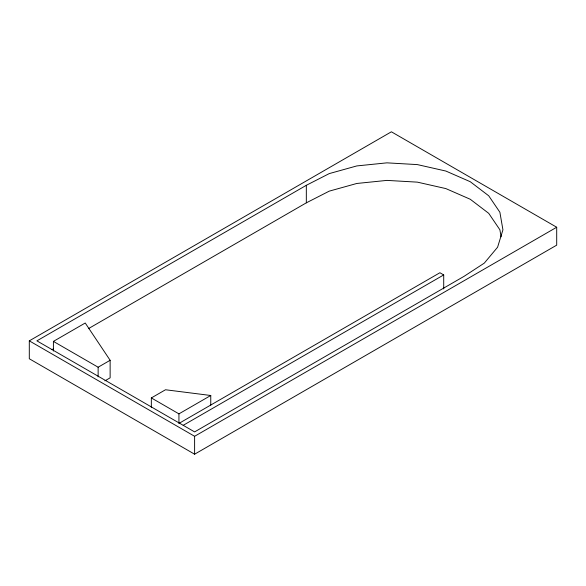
<?xml version="1.0" encoding="UTF-8"?>
<svg xmlns="http://www.w3.org/2000/svg" width="586" height="586" viewBox="0 0 586 586"><rect width="100%" height="100%" fill="white"/><g stroke="black" fill="none" stroke-linecap="round" stroke-linejoin="round"><path stroke-width="0.88" d="M29.3 340.854L391.389 131.799L556.7 227.243L556.7 245.146L194.611 454.201L29.3 358.757L29.3 340.854L194.611 436.292L556.7 227.243M306.324 185.301L36.896 340.854L194.611 431.904L464.039 276.35L484.3 263.121L497.595 247.211L502.927 229.815L499.887 212.242L488.717 195.797L470.25 181.711L445.858 171.046L417.378 164.6L386.928 162.849L356.808 165.926L329.251 173.595L306.324 185.301L306.324 202.837L88.405 328.658M53.407 351.036L53.407 341.389L85.234 323.011L110.131 360.287L110.131 377.831L104.887 380.856M51.949 349.703L53.538 348.787M53.407 341.389L98.133 367.217L110.131 360.287M151.342 407.578L151.342 397.931L165.508 389.756L210.762 395.491L210.762 405.138M151.342 397.931L178.935 413.863L210.762 395.491M179.419 423.136L439.91 272.739L443.712 274.929L443.712 288.964M183.213 425.326L443.712 274.929M306.324 202.837L329.251 191.139L356.808 183.469L386.928 180.393L417.378 182.143L445.858 188.589L470.25 199.255L488.717 213.333L499.887 229.778L501.103 236.81M194.611 436.292L194.611 454.201M178.935 413.863L178.935 423.51M98.133 367.217L98.133 376.864"/></g></svg>
